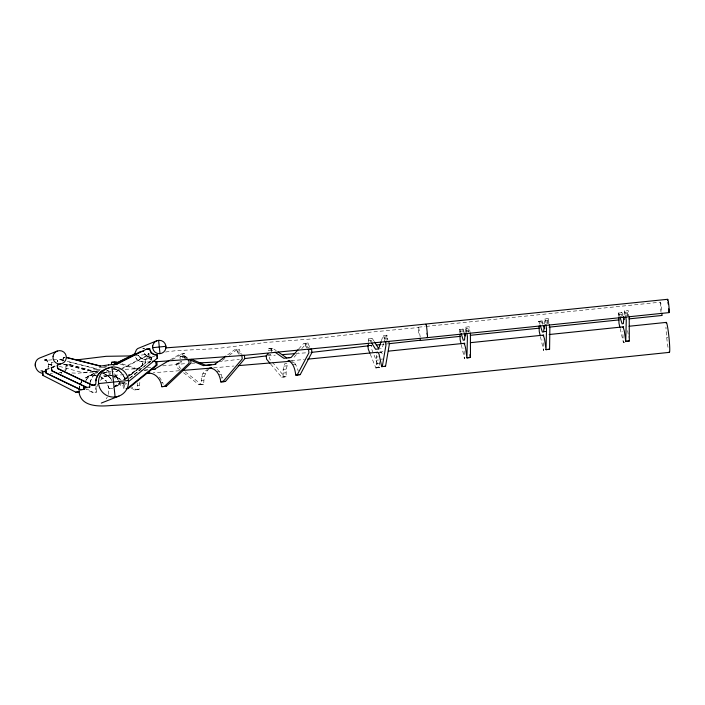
<?xml version="1.0" encoding="UTF-8"?>
<svg xmlns="http://www.w3.org/2000/svg" width="705" height="705" viewBox="0 0 705 705"><rect width="100%" height="100%" fill="white"/><g stroke="black" fill="none" stroke-linecap="round" stroke-linejoin="round"><path stroke-width="0.53" stroke-dasharray="3.52 2.64" d="M137.775 382.877L137.123 389.627L139.026 389.486L139.89 381.793L137.986 381.934M70.465 364.652L67.292 365.005L66.79 368.433L65.926 369.922L64.913 369.966L66.27 365.049L70.465 364.652L99.564 372.786M96.1 386.278L95.501 392.103L96.523 392.059L96.594 388.129L97.642 384.357M48.099 367.023L48.636 363.604L48.107 368.195M51.007 365.877L51.791 362.361L51.245 365.78M57.317 360.176L57.272 361.921L57.563 360.079L60.886 359.735L63.001 360.273M63.38 357.779C62.895 366.248 61.238 356.43 65.036 357.611M108.332 394.439L108.993 388.622L106.693 382.198M370.275 354.139L375.818 367.966L376.408 367.834L376.364 354.562M51.976 364.414L48.539 364.714L47.394 360.37L44.706 358.184M47.35 361.506L46.142 360.237L46.195 359.101M271.328 351.883L271.355 348.49L272.764 348.279L276.289 350.711M270.694 364.106L281.683 377.219L283.102 377.008L283.163 369.385L284.908 363.551L287.922 363.26L289.297 361.533M281.683 377.219L286.115 376.717L286.177 369.094L287.922 363.26M465.185 332.522L465.652 327.146L469.213 326.715L470.059 332.381M468.508 332.178L469.213 326.715M544.295 324.335L545 318.863L548.323 318.519L548.957 323.172L545.635 323.516L545 318.863M547.706 322.916L548.323 318.519M624.11 315.012L624.48 310.711L628.049 310.27L628.895 315.937M627.335 315.743L628.049 310.27M183.556 372.725L198.96 384.745L201.145 384.463L201.674 376.805L202.908 373.5L204.697 370.856L207.208 370.636L209.42 368.83M198.96 384.745L203.657 384.251L204.186 376.585L207.208 370.636M79.277 387.909L79.832 386.023M90.002 382.251L92.884 376.073L97.695 372.346M89.967 383.097C90.381 379.29 93.562 375.201 95.73 373.377M79.083 387.865L79.639 385.979M381.396 340.762L383.132 335.668L383.714 335.536L386.992 335.201L387.838 339.836L384.56 340.162L383.714 335.536M383.635 343.485L381.899 348.578L380.409 348.596M383.978 342.463L386.411 335.333L386.992 335.201M80.282 384.084L81.824 381.564M80.908 383.3L81.93 381.625M86.089 380.03L90.205 375.562L93.65 373.694M85.305 381.608L87.112 378.356M80.203 384.084L81.745 381.572M106.226 398.845L107.257 397.162M180.136 370.046L176.717 367.375L176.365 364.044L179.987 363.454L181.767 361.48L179.246 361.691M298.735 348.94L303.626 343.476L308.059 342.974L310.077 348.534M294.064 357.232L298.259 352.553M301.749 348.649L306.64 343.185L308.059 342.974M380.127 352.588L380.762 351.927L381.502 352.288L383.088 355.902M64.728 371.13L65.926 369.922M100.26 380.321L105.574 376.408L109.213 375.483L104.552 376.444L101.273 378.329L102.287 378.285M176.365 364.044L178.453 362.872L180.974 362.652M115.409 386.137L117.065 385.97L121.269 382.568M124.626 379.836L145.609 362.819L145.503 359.391L145.847 362.723L129.059 376.338M117.065 385.97L121.507 382.471M125.701 379.061L128.222 377.025M124.521 382.321L122.837 383.687L124.759 382.233M129.553 378.241L151.381 360.537L151.275 357.109L151.628 360.44L141.546 368.609M129.799 378.144L140.709 369.288M114.087 386.93L120.176 382.242M123.657 379.563L126.266 377.554M127.138 376.884L142.789 364.846L142.551 361.568L142.903 364.899L127.252 376.946M113.329 387.653L120.291 382.304M123.772 379.625L126.38 377.616M227.627 354.879L234.633 349.75L239.33 349.257L240.264 352.509L242.123 354.738M222.26 360.422L224.886 358.501M229.266 355.302L237.144 349.539L239.33 349.257M85.19 378.012C92.408 374.478 97.766 373.209 85.296 378.074C88.425 375.439 93.351 373.826 97.361 372.222M170.39 359.779L179.846 354.166L184.481 353.69L185.565 356.933L187.821 359.136M172.293 359.638L181.749 354.016M115.726 371.623L118.616 370.125M122.459 368.133L145.547 356.184L149.733 355.787L152.086 360.29L151.064 360.325L149.909 359.065L148.711 355.822M119.63 370.09L116.748 371.579L111.787 371.905M120.59 369.587L146.561 356.14L149.733 355.787M90.205 375.562L93.404 373.782L97.219 372.875M139.158 356.756L143.758 359.339L140.357 358.025L138.321 355.214L139.396 356.66M145.168 354.377C142.34 350.764 148.306 359.224 151.275 357.109M144.93 354.474L146.367 355.646M146.129 355.743L147.856 356.563M103.027 373.544C106.931 374.232 110.341 377.105 112.13 380.665M113.672 368.689C119.233 369.535 123.992 374.161 125.12 379.722M147.618 356.66L149.53 357.065M154.836 355.972L144.049 360.229C146.799 359.162 148.588 356.228 148.297 353.293L148.376 354.166L147.142 350.931M104.904 374.108L108.499 376.073M116.501 369.526L120.088 371.491M108.253 376.17L111.196 378.929M116.73 376.743C125.437 397.532 117.982 376.355 114.703 374.602M119.841 371.588L122.793 374.355M124.882 379.819L124.662 377.81M459.872 332.901L459.827 329.446L463.15 329.103L464.093 332.046M459.589 329.543L463.15 329.103M542.26 320.916L542.18 322.74L538.858 323.084L538.699 321.357L542.26 320.916L543.202 323.859M618.708 316.457L618.664 313.011L621.986 312.668L622.92 315.602M618.426 313.108L621.986 312.668M620.188 328.592L623.326 342.383L622.771 331.562M666.754 337.818L667.838 337.387M368.609 342.313L368.424 338.946L369.006 338.814L371.209 342.304M373.932 341.097L372.284 338.479L371.702 338.611L371.887 341.978M375.818 367.966L379.687 367.508L379.255 359.929L375.976 360.264M271.443 350.226L268.42 350.517L268.341 348.781L272.764 348.279M102.648 367.261L94.452 368.424L66.984 361.445M97.114 369.446L88.68 370.707L63.318 364.256M184.728 356.316L182.551 356.607L182.577 358.343L180.066 358.563L180.031 356.818L184.728 356.316L189.768 358.484M135.272 355.849L150.412 353.928M165.552 351.998L176.365 350.623L216.012 348.658L266.234 342.427L312.817 338.867L368.169 332.39L418.726 327.508M141.035 368.609L123.754 369.367M147.53 367.79L150.773 367.375M162.67 365.86L186.384 363.516M218.568 361.832L239.321 359.259M99.916 370.557L78.07 373.218L71.161 372.927M144.454 370.204L147.504 369.834M144.322 370.301L149.407 369.693M130.751 387.688L134.391 389.953L139.026 389.486M103.714 372.654L110.835 372.011M102.666 372.839L108.861 372.152M83.78 387.9L92.329 392.456L96.523 392.059M48.539 364.714L51.862 364.362L53.968 364.926M83.446 372.804L98.436 371.526M109.134 388.675L112.465 388.323L109.019 388.614L108.218 384.851M63.133 357.876L64.798 357.699M51.544 362.458L53.21 362.282M418.541 327.199L425.106 326.521M426.199 326.406L660.418 302.163A6.697 0.502 84.1 0 1 661.889 311.989M465.89 327.058L466.093 328.768L469.415 328.424M545.194 320.581L548.516 320.237M624.727 310.614L624.921 312.333L628.243 311.989M538.699 321.357L542.022 321.013M102.886 367.164L106.129 366.829M103.723 367.155L106.975 366.812M466.093 328.768L466.305 330.363L469.627 330.011M545.414 322.167L548.737 321.824M624.921 312.333L625.141 313.919L628.463 313.575M459.757 331.279L463.079 330.936L462.912 329.2M618.585 314.835L621.907 314.492L621.74 312.764M96.876 369.543L102.525 368.891M466.305 330.363L466.525 331.711L469.847 331.368M628.684 314.923L625.361 315.267L625.141 313.919M619.536 316.378L622.03 316.113L621.907 314.492M543.009 331.791L545.494 331.535M543.643 331.861L545.3 331.694M544.04 331.87L545.696 331.702M119.515 384.031L123.084 383.59M113.99 386.217L117.312 385.873M623.326 342.383L624.983 342.207M369.684 345.697L371.87 345.468M381.705 344.463L383.89 344.234M384.983 344.119L388.261 343.784M379.66 352.033L382.938 351.698M383.934 337.246L387.212 336.919M368.424 338.946L372.284 338.479M384.225 338.832L387.503 338.497M368.565 340.674L371.843 340.348M368.221 345.573L371.5 345.238M369.032 345.758L371.218 345.538L371.57 348.869L379.096 367.631M378.224 352.615L381.502 352.288M376.073 357.065L378.259 356.845M380.559 359.242L382.744 359.021M376.091 363.939L379.369 363.604M376.408 367.834L379.687 367.508M291.156 360.748L304.304 359.48M305.036 343.264L305.318 344.974L308.332 344.683M268.341 348.781L271.355 348.49M305.318 344.974L305.767 346.534L308.781 346.252M309.38 347.565L306.358 347.847L305.767 346.534M267.53 354.756L270.553 354.474L269.231 355.576L269.583 358.907L271.645 361.365M289.57 361.33L292.593 361.039L294.276 362.308L297.175 367.446L298.197 370.962M291.262 362.599L294.276 362.308M292.831 364.776L295.844 364.494M283.842 366.133L286.864 365.842M283.163 369.385L286.177 369.094M282.908 373.095L285.922 372.804M283.102 377.008L286.115 376.717M52.117 359.806L44.521 360.511L47.905 361.039L44.644 359.33L46.142 360.237M53.201 359.709L64.543 359.286M50.267 373.421L52.443 373.218M58.947 372.619L61.582 372.478M213.668 367.834L234.007 366.027M236.818 349.469L237.144 351.178L239.665 350.958M180.031 356.818L182.551 356.607M237.144 351.178L237.752 352.729L240.264 352.509M241.101 353.795L238.59 354.016L237.752 352.729M177.475 363.674L179.987 363.454M216.805 371.694L219.325 371.482L221.211 374.381L223.318 381.705M202.908 373.5L205.419 373.28M218.691 374.602L221.211 374.381M201.674 376.805L204.186 376.585M220.894 378.012L222.569 377.871M201.075 380.541L203.586 380.33M201.145 384.463L203.657 384.251M179.396 370.724L153.302 372.751M267.715 355.743L275.302 355.161M295.897 353.584L307.821 352.676M184.481 353.69L182.577 353.831L182.947 355.531L184.675 358.351L186.578 358.211M182.947 355.531L184.851 355.39M183.661 357.074L185.565 356.933M160.907 382.85L162.811 382.709L163.639 386.534M137.14 385.697L139.044 385.556M134.391 389.953L136.294 389.812L131.738 386.983M92.117 371.887L98.321 371.464M128.213 374.478L135.853 373.967M191.742 363.251L194.959 363.084M113.205 375.298L102.419 375.65M114.272 375.236L124.944 374.699M149.107 357.523L150.13 357.488M149.909 359.065L150.932 359.021M66.27 365.049L67.292 365.005M66.235 366.794L67.257 366.759M65.776 368.477L66.79 368.433M60.63 372.416L61.652 372.381L61.828 374.047M104.552 376.444L105.574 376.408M112.835 375.897L116.554 376.69L119.762 378.744L122.362 381.59M119.762 378.744L118.74 378.779L115.541 376.726M123.146 385.089L124.159 385.045L125.058 388.869L124.036 388.913L121.789 382.498M95.58 388.173L96.594 388.129M92.329 392.456L93.351 392.412L86.697 388.869M150.905 361.885C145.785 361.894 138.048 363.19 135.545 357.285M111.883 369.561L119.445 369.438M142.551 361.568C139.405 361.859 136.541 359.938 135.607 357.312M96.506 375.377L92.417 375.219L96.338 375.333M108.191 375.518L112.959 375.58M149.284 357.153L151.029 357.206M143.512 359.435L145.503 359.391M144.833 348.578L142.798 348.261L144.463 348.755M67.222 361.348L94.699 368.327M60.639 359.832L65.926 361.171M63.565 364.168L88.918 370.61M59.229 366.327L83.551 372.866M69.442 364.696L97.501 372.531M112.976 368.31L116.739 369.429M101.388 372.892L105.151 374.011M114.756 376.135L116.554 376.69M122.168 363.877L142.287 370.548M120.264 364.027L139.379 370.354M182.216 356.536L187.248 358.695M100.128 376.435C110.808 385.115 106.499 380.418 101.009 376.946M110.8 373.985L108.975 372.857L108.711 370.354M114.439 376.241L119.903 379.634M124.459 382.462L127.191 384.154M111.628 375.818L107.072 372.998L106.808 370.495M112.536 376.391L117.999 379.775M122.555 382.603L127.112 385.432M269.751 348.57L274.157 351.601M180.938 368.495L179.229 367.155L178.876 363.824M185.221 371.835L201.471 384.533M217.034 369.358L219.325 371.482M114.272 373.791L116.968 376.646M272.333 362.185L284.705 376.928M159.489 377.087L162.811 382.709M122.547 374.443L124.424 377.906M110.958 379.026L111.892 380.762M122.811 382.454L124.159 385.045M618.664 313.011L619.598 315.946M538.937 321.26L539.88 324.203M459.827 329.446L460.77 332.39M540.471 336.84L543.599 350.632L543.044 339.819M461.361 345.027L464.489 358.819L463.943 348.006M466.525 331.711L466.736 332.725M627.635 330.61L628.622 337.219M542.18 322.74L542.304 324.37M463.079 330.936L463.194 332.557M420.206 337.008L418.691 327.384A6.697 0.502 84.1 0 0 418.955 335.774M661.052 312.324A6.697 0.502 84.1 0 1 660.418 302.163M426.446 334.487A6.697 0.502 84.1 0 1 426.225 332.901M668.014 347.353A15.069 1.128 84.1 0 1 665.952 327.094M107.16 370.61L110.923 371.729L107.16 370.61"/><path stroke-width="1.06" d="M111.487 364.097L111.496 362.352L116.131 361.876L119.145 362.881M464.022 343.934L464.251 343.309L465.485 347.398L466.913 357.867L467.424 336.849L466.93 333.342M466.913 357.867L470.482 357.426L470.402 333.183M543.132 335.747L543.352 335.122L544.586 339.211L546.023 349.68L546.534 328.662L545.846 324.538M546.023 349.68L549.583 349.239L549.856 328.318L549.354 324.811M622.85 327.49L623.079 326.873L624.313 330.953L625.749 341.423L626.26 320.414L625.758 316.906M625.749 341.423L629.309 340.982L629.23 316.739M420.242 339.519L420.259 338.418M42.547 373.298C35.021 372.302 32.236 361.163 39.595 358.034L57.246 351.064M35.391 363.234L35.25 366.159M44.389 371.729L45.922 370.892L42.582 372.073L42.926 375.404L75.84 392.2L79.171 391.848L79.136 388.834M49.077 368.468L45.605 369.799L45.948 373.13L80.529 389.75L83.851 389.407L83.921 386.463M83.851 389.407L84.168 386.366M89.623 387.124L89.94 384.084M60.665 363.895L57.193 365.225L57.546 368.556L92.117 385.168C98.162 386.737 94.593 379.933 96.893 377.034C99.123 372.231 103.802 368.83 109.055 368.195M465.088 333.597L464.533 340.048L463.264 340.233L461.079 333.368M544.198 325.41L543.643 331.861L542.374 332.046L540.189 325.181M623.925 317.162L623.361 323.613L622.101 323.789L620.224 317.911M368.574 343.732L367.939 345.864L368.292 349.195L369.878 353.152M384.983 366.327L385.573 366.195L389.222 344.93L388.869 341.599L385.265 341.775M135.052 352.914L136.453 349.75L137.722 348.552L156.907 340.744M381.044 341.775L378.62 348.913L375.598 349.275L371.755 343.168M389.354 343.67L420.048 340.251M268.006 353.61L266.217 355.866L266.569 359.197L270.006 363.286M238.281 365.639L289.57 361.33C294.038 364.3 295.025 370.169 295.8 375.095L297.21 374.884L308.913 352.826L308.561 349.495L307.803 349.38M295.8 375.095L300.233 374.593L311.927 352.544L311.575 349.213L308.561 349.495M97.167 376.294L98.709 373.773L101.793 370.98M223.318 381.705L225.494 381.423L244.75 358.678L244.397 355.346L240.731 355.487M298.039 349.715L291.05 357.514L283.851 358.29L275.038 352.209M376.849 352.923L377.483 352.262L378.224 352.615L379.017 353.972L381.705 366.653L385.573 366.195M149.76 373.024L147.856 373.165C155.426 372.451 161.11 379.687 161.736 386.675L166.371 386.208L191.002 363.031L190.65 359.7L187.31 359.779M126.116 388.755L128.231 388.517L157.127 365.067L156.774 361.736L152.492 361.242M214.487 364.485L225.873 356.157M154.307 369.332L169.438 360.343M53.069 367.12L54.849 366.186M113.276 364.705L134.831 353.76L137.916 353.513M114.21 364.89L140.612 351.478M117.118 364.071L146.428 349.187L149.751 348.843C150.103 352.403 153.531 355.197 157.092 354.809L157.444 358.14L128.9 381.29M113.135 365.058L125.878 358.801M118.149 362.714L123.049 360.299M51.377 367.525L51.967 370.76L86.539 387.371L51.729 370.848L51.377 367.525L53.316 367.023M149.751 348.843L146.182 349.275M150.156 350.535C150.359 353.099 154.263 355.514 157.092 354.809M96.893 377.034L95.783 380.797M80.529 389.75L84.089 389.31M92.117 385.168L95.686 384.727M101.291 403.075L118.934 396.104A15.069 15.025 68.4 0 0 122.996 370.345A15.069 15.025 68.4 0 0 98.691 379.651A15.069 15.025 68.4 0 0 118.934 396.104M206.909 369.05L211.526 368.019M381.705 366.653L382.295 366.521L385.943 345.265L385.591 341.934M288.706 357.726L290.539 357.444M108.702 364.873L100.269 366.124L66.455 357.532M211.562 364.661L205.869 365.401L191.778 359.347M182.604 370.451L209.385 368.213C216.497 367.957 220.145 375.853 220.797 381.925L222.983 381.643L242.238 358.898L241.886 355.567M244.785 358.581L266.631 355.875M76.651 359.902L106.138 356.316L130.954 355.919M368.6 345.82L311.064 352.43M79.066 391.786L75.84 392.2M152.659 347.688L165.948 346.314M140.365 351.575L143.688 351.231M134.593 353.857L137.087 353.602M667.697 299.29L308.764 336.029L241.771 342.137L165.543 347.9M108.464 364.961L117.356 363.974M420.004 340.515L460.488 336.329M470.341 335.307L539.272 328.169M549.116 327.155L619.149 319.903M628.992 318.88L661.819 315.488M464.886 343.247L388.393 351.143M470.358 342.683L543.687 335.087M549.16 334.523L623.581 326.82M629.054 326.248L666.269 322.396M98.594 383.582L128.486 380.488M86.301 387.468L89.861 387.027M467.159 357.77L470.482 357.426M546.26 349.583L549.583 349.239M625.987 341.326L629.309 340.982M669.415 352.368L427.538 377.404C322.141 387.882 216.787 399.488 111.02 405.534C99.511 406.503 80.802 407.226 78.978 391.795M376.241 345.018L380.612 344.569M377.483 352.262L307.591 359.162M290.063 360.854L287.878 361.066L289.887 360.872M297.21 374.884L300.233 374.593M209.394 368.213L211.914 367.992M220.797 381.925L225.494 381.423M282.89 354.58L294.813 353.672M111.496 362.352L113.39 362.211M166.371 386.208L164.468 386.349L189.099 363.172L188.746 359.841M161.736 386.675L163.639 386.534M151.39 369.552L155.241 369.261M215.915 364.344L203.357 365.613L190.271 359.999M156.281 361.753L243.172 355.452L427.212 337.651L669.098 312.615L668.692 308.808M199.251 362.872L217.475 361.973M128.231 388.517L127.208 388.552L156.105 365.111L155.752 361.78M40.952 370.9L42.697 370.953M66.702 357.435L100.515 366.027M114.228 362.026L117.241 363.022M92.364 385.071L57.784 368.459L57.44 365.128M80.767 389.654L46.195 373.033L45.843 369.711M42.582 372.073L43.04 375.465M278.052 351.927L286.864 357.999M374.487 341.969L378.876 348.94M623.238 316.589L624.172 319.524M543.819 325.816L544.762 328.759M464.401 333.024L465.335 335.968M619.951 327.525L618.99 323.287L618.779 317.867M540.224 335.783L539.263 331.535L539.052 326.124M461.114 343.969L460.153 339.731L459.942 334.311M426.543 326.124L427.53 335.545M427.353 335.562L427.494 336.646M469.9 354.624L470.235 357.523M667.996 302.145L668.19 304.049M158.599 340.339L160 353.663M156.845 354.906L157.197 358.237M111.963 367.049L115.118 397.021M426.278 325.111L426.366 326.142M666.04 323.022A15.069 1.128 84.1 0 1 668.93 336.955A15.069 1.128 84.1 0 1 669.08 351.971M661.96 313.399A6.697 0.502 84.1 0 1 661.669 315.311M667.547 300.277A6.697 0.502 84.1 0 1 668.878 305.758A6.697 0.502 84.1 0 1 668.754 311.813M425.714 324.608A6.697 0.502 84.1 0 1 425.961 324.503M427.318 337.369A6.697 0.502 84.1 0 1 427.063 337.475M152.703 345.943A6.697 6.68 68.4 0 0 161.701 353.258A6.697 6.68 68.4 0 0 163.507 341.802A6.697 6.68 68.4 0 0 152.703 345.943M53.042 356.254A6.697 6.68 68.4 0 0 62.04 363.568A6.697 6.68 68.4 0 0 63.847 352.121A6.697 6.68 68.4 0 0 53.042 356.254"/></g></svg>
